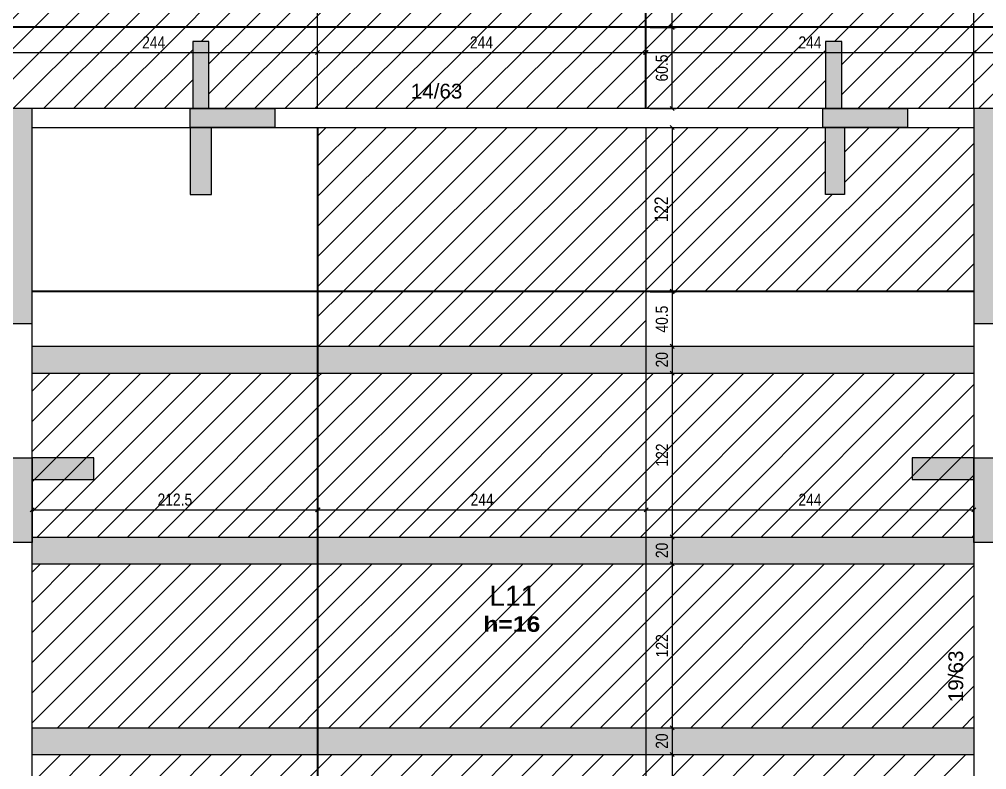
# Model space of a CAD drawing. Extents: x 3022 to 8661, y -614 to 3008.
# Drawn here: x 4758 to 5478, y 714 to 1273 of the extents above; entities that cross this region are included whole.
import ezdxf

# ---------------------------------------------------------------- set-up
doc = ezdxf.new("R2010")
doc.units = 0
doc.header["$PDMODE"] = 34
for name, color, linetype in [('COTA', 241, 'Continuous'), ('MTH-DIM-VIGA', 3, 'Continuous'), ('MTH-FACE-VIGA', 7, 'Continuous'), ('MTH-LINHA-SEÇÃO', 16, 'Continuous'), ('MTH-PILAR-SEGUE', 5, 'Continuous'), ('MTH-SOMBRA21', 150, 'Continuous'), ('MTH-SOMBRA25', 253, 'Continuous'), ('MTH-TIT1-VIGA', 5, 'Continuous'), ('MTH-TXT-NEGRITO', 5, 'Continuous'), ('Painéis', 200, 'Continuous')]:
    doc.layers.add(name, color=color, linetype=linetype)
doc.layers.add('Hachura', color=251, linetype='Continuous', lineweight=9)
doc.styles.add('COTA TECNICA', font='techl___.ttf', dxfattribs={"height": 10})
doc.styles.add('COTA TECNICA-50', font='techl___.ttf', dxfattribs={"height": 9})
doc.styles.add('TQS_ARIAL', font='arial.ttf')
doc.styles.add('TQS_ARIAL_BLACK', font='ariblk.ttf')
doc.dimstyles.new('COTA PAINEL-50', dxfattribs={"dimtxt": 9, "dimasz": 3, "dimexe": 3, "dimexo": 3, "dimgap": 3, "dimtad": 1, "dimdec": 1, "dimzin": 12, "dimdsep": 46, "dimtxsty": 'COTA TECNICA-50', "dimblk1": 'OBLIQUE', "dimblk2": 'OBLIQUE', "dimsah": 1, "dimcen": 0.9, "dimclrd": 4, "dimclre": 4, "dimclrt": 240, "dimadec": 1, "dimazin": 3, "dimtfac": 1, "dimtdec": 1, "dimtmove": 0, "dimatfit": 3, "dimfxl": 1, "dimtolj": 1, "dimtzin": 12, "dimarcsym": 0})
doc.dimstyles.new('PAINEL', dxfattribs={"dimtxt": 10, "dimasz": 3, "dimexe": 3, "dimexo": 3, "dimgap": 3, "dimtad": 1, "dimdec": 1, "dimzin": 12, "dimdsep": 46, "dimtxsty": 'COTA TECNICA', "dimblk1": 'OBLIQUE', "dimblk2": 'OBLIQUE', "dimsah": 1, "dimcen": 0.9, "dimclrd": 4, "dimclre": 4, "dimclrt": 240, "dimadec": 1, "dimazin": 3, "dimtfac": 1, "dimtdec": 1, "dimtmove": 0, "dimatfit": 3, "dimfxl": 1, "dimtolj": 1, "dimtzin": 12, "dimarcsym": 0})

# ---------------------------------------------------------------- blocks, each defined once
blk = doc.blocks.new('_Oblique')
at = {"color": 0, "linetype": 'ByBlock', "lineweight": -2}
blk.add_line((-0.5, -0.5), (0.5, 0.5), dxfattribs=at)
blk = doc.blocks.new('*D156')
at = {"layer": 'COTA', "color": 4, "lineweight": -2, "transparency": 16777216}
for p, q in [((4767.37, 890.17), (4767.37, 910.37)), ((4767.37, 907.37), (4979.87, 907.37)), ((4979.87, 890.17), (4979.87, 910.37))]:
    blk.add_line(p, q, dxfattribs=at)
at = {"layer": 'Defpoints', "color": 0, "transparency": 16777216}
for p in [(4979.87, 907.37), (4767.37, 887.17), (4979.87, 887.17)]:
    blk.add_point(p, dxfattribs=at)
at = {"layer": 'COTA', "color": 4, "lineweight": -2, "transparency": 16777216, "xscale": 3, "yscale": 3, "zscale": 3, "rotation": 180}
blk.add_blockref('_Oblique', (4767.37, 907.37), dxfattribs=at)
at = {"layer": 'COTA', "color": 4, "lineweight": -2, "transparency": 16777216, "xscale": 3, "yscale": 3, "zscale": 3}
blk.add_blockref('_Oblique', (4979.87, 907.37), dxfattribs=at)
at = {"layer": 'COTA', "color": 240, "transparency": 16777216, "insert": (4873.62, 914.97), "char_height": 9, "attachment_point": 5, "style": 'COTA TECNICA-50'}
blk.add_mtext('\\A1;212.5', dxfattribs=at)
blk = doc.blocks.new('*D157')
at = {"layer": 'COTA', "color": 4, "lineweight": -2, "transparency": 16777216}
for p, q in [((4980.37, 890.17), (4980.37, 910.37)), ((4980.37, 907.37), (5224.37, 907.37)), ((5224.37, 890.17), (5224.37, 910.37))]:
    blk.add_line(p, q, dxfattribs=at)
at = {"layer": 'Defpoints', "color": 0, "transparency": 16777216}
for p in [(5224.37, 907.37), (4980.37, 887.17), (5224.37, 887.17)]:
    blk.add_point(p, dxfattribs=at)
at = {"layer": 'COTA', "color": 4, "lineweight": -2, "transparency": 16777216, "xscale": 3, "yscale": 3, "zscale": 3, "rotation": 180}
blk.add_blockref('_Oblique', (4980.37, 907.37), dxfattribs=at)
at = {"layer": 'COTA', "color": 4, "lineweight": -2, "transparency": 16777216, "xscale": 3, "yscale": 3, "zscale": 3}
blk.add_blockref('_Oblique', (5224.37, 907.37), dxfattribs=at)
at = {"layer": 'COTA', "color": 240, "transparency": 16777216, "insert": (5102.37, 914.93), "char_height": 9, "attachment_point": 5, "style": 'COTA TECNICA-50'}
blk.add_mtext('\\A1;244', dxfattribs=at)
blk = doc.blocks.new('*D158')
at = {"layer": 'COTA', "color": 4, "lineweight": -2, "transparency": 16777216}
for p, q in [((5224.37, 890.17), (5224.37, 910.37)), ((5224.37, 907.37), (5468.37, 907.37)), ((5468.37, 890.17), (5468.37, 910.37))]:
    blk.add_line(p, q, dxfattribs=at)
at = {"layer": 'Defpoints', "color": 0, "transparency": 16777216}
for p in [(5468.37, 907.37), (5224.37, 887.17), (5468.37, 887.17)]:
    blk.add_point(p, dxfattribs=at)
at = {"layer": 'COTA', "color": 4, "lineweight": -2, "transparency": 16777216, "xscale": 3, "yscale": 3, "zscale": 3, "rotation": 180}
blk.add_blockref('_Oblique', (5224.37, 907.37), dxfattribs=at)
at = {"layer": 'COTA', "color": 4, "lineweight": -2, "transparency": 16777216, "xscale": 3, "yscale": 3, "zscale": 3}
blk.add_blockref('_Oblique', (5468.37, 907.37), dxfattribs=at)
at = {"layer": 'COTA', "color": 240, "transparency": 16777216, "insert": (5346.37, 914.93), "char_height": 9, "attachment_point": 5, "style": 'COTA TECNICA-50'}
blk.add_mtext('\\A1;244', dxfattribs=at)
blk = doc.blocks.new('*D159')
at = {"layer": 'COTA', "color": 4, "lineweight": -2, "transparency": 16777216}
for p, q in [((5227.37, 1069.67), (5246.74, 1069.67)), ((5243.74, 1069.67), (5243.74, 1029.17)), ((5227.37, 1029.17), (5246.74, 1029.17))]:
    blk.add_line(p, q, dxfattribs=at)
at = {"layer": 'Defpoints', "color": 0, "transparency": 16777216}
for p in [(5224.37, 1069.67), (5224.37, 1029.17), (5243.74, 1029.17)]:
    blk.add_point(p, dxfattribs=at)
at = {"layer": 'COTA', "color": 4, "lineweight": -2, "transparency": 16777216, "xscale": 3, "yscale": 3, "zscale": 3}
for p, rotation in [((5243.74, 1069.67), 90), ((5243.74, 1029.17), 270)]:
    blk.add_blockref('_Oblique', p, dxfattribs=dict(at, rotation=rotation))
at = {"layer": 'COTA', "color": 240, "transparency": 16777216, "insert": (5236.14, 1049.42), "char_height": 9, "attachment_point": 5, "rotation": 90, "style": 'COTA TECNICA-50'}
blk.add_mtext('\\A1;40.5', dxfattribs=at)
blk = doc.blocks.new('*D160')
at = {"layer": 'COTA', "color": 4, "lineweight": -2, "transparency": 16777216}
for p, q in [((5227.37, 1029.17), (5246.74, 1029.17)), ((5243.74, 1029.17), (5243.74, 1009.17)), ((5227.37, 1009.17), (5246.74, 1009.17))]:
    blk.add_line(p, q, dxfattribs=at)
at = {"layer": 'Defpoints', "color": 0, "transparency": 16777216}
for p in [(5224.37, 1029.17), (5224.37, 1009.17), (5243.74, 1009.17)]:
    blk.add_point(p, dxfattribs=at)
at = {"layer": 'COTA', "color": 4, "lineweight": -2, "transparency": 16777216, "xscale": 3, "yscale": 3, "zscale": 3}
for p, rotation in [((5243.74, 1029.17), 90), ((5243.74, 1009.17), 270)]:
    blk.add_blockref('_Oblique', p, dxfattribs=dict(at, rotation=rotation))
at = {"layer": 'COTA', "color": 240, "transparency": 16777216, "insert": (5236.15, 1019.17), "char_height": 9, "attachment_point": 5, "rotation": 90, "style": 'COTA TECNICA-50'}
blk.add_mtext('\\A1;20', dxfattribs=at)
blk = doc.blocks.new('*D161')
at = {"layer": 'COTA', "color": 4, "lineweight": -2, "transparency": 16777216}
for p, q in [((5227.37, 1009.17), (5246.74, 1009.17)), ((5243.74, 1009.17), (5243.74, 887.17)), ((5227.37, 887.17), (5246.74, 887.17))]:
    blk.add_line(p, q, dxfattribs=at)
at = {"layer": 'Defpoints', "color": 0, "transparency": 16777216}
for p in [(5224.37, 1009.17), (5224.37, 887.17), (5243.74, 887.17)]:
    blk.add_point(p, dxfattribs=at)
at = {"layer": 'COTA', "color": 4, "lineweight": -2, "transparency": 16777216, "xscale": 3, "yscale": 3, "zscale": 3}
for p, rotation in [((5243.74, 1009.17), 90), ((5243.74, 887.17), 270)]:
    blk.add_blockref('_Oblique', p, dxfattribs=dict(at, rotation=rotation))
at = {"layer": 'COTA', "color": 240, "transparency": 16777216, "insert": (5236.19, 948.17), "char_height": 9, "attachment_point": 5, "rotation": 90, "style": 'COTA TECNICA-50'}
blk.add_mtext('\\A1;122', dxfattribs=at)
blk = doc.blocks.new('*D162')
at = {"layer": 'COTA', "color": 4, "lineweight": -2, "transparency": 16777216}
for p, q in [((5227.37, 887.17), (5246.74, 887.17)), ((5243.74, 887.17), (5243.74, 867.17)), ((5227.37, 867.17), (5246.74, 867.17))]:
    blk.add_line(p, q, dxfattribs=at)
at = {"layer": 'Defpoints', "color": 0, "transparency": 16777216}
for p in [(5224.37, 887.17), (5224.37, 867.17), (5243.74, 867.17)]:
    blk.add_point(p, dxfattribs=at)
at = {"layer": 'COTA', "color": 4, "lineweight": -2, "transparency": 16777216, "xscale": 3, "yscale": 3, "zscale": 3}
for p, rotation in [((5243.74, 887.17), 90), ((5243.74, 867.17), 270)]:
    blk.add_blockref('_Oblique', p, dxfattribs=dict(at, rotation=rotation))
at = {"layer": 'COTA', "color": 240, "transparency": 16777216, "insert": (5236.15, 877.17), "char_height": 9, "attachment_point": 5, "rotation": 90, "style": 'COTA TECNICA-50'}
blk.add_mtext('\\A1;20', dxfattribs=at)
blk = doc.blocks.new('*D163')
at = {"layer": 'COTA', "color": 4, "lineweight": -2, "transparency": 16777216}
for p, q in [((5227.37, 867.17), (5246.74, 867.17)), ((5243.74, 867.17), (5243.74, 745.17)), ((5227.37, 745.17), (5246.74, 745.17))]:
    blk.add_line(p, q, dxfattribs=at)
at = {"layer": 'Defpoints', "color": 0, "transparency": 16777216}
for p in [(5224.37, 867.17), (5224.37, 745.17), (5243.74, 745.17)]:
    blk.add_point(p, dxfattribs=at)
at = {"layer": 'COTA', "color": 4, "lineweight": -2, "transparency": 16777216, "xscale": 3, "yscale": 3, "zscale": 3}
for p, rotation in [((5243.74, 867.17), 90), ((5243.74, 745.17), 270)]:
    blk.add_blockref('_Oblique', p, dxfattribs=dict(at, rotation=rotation))
at = {"layer": 'COTA', "color": 240, "transparency": 16777216, "insert": (5236.19, 806.17), "char_height": 9, "attachment_point": 5, "rotation": 90, "style": 'COTA TECNICA-50'}
blk.add_mtext('\\A1;122', dxfattribs=at)
blk = doc.blocks.new('*D164')
at = {"layer": 'COTA', "color": 4, "lineweight": -2, "transparency": 16777216}
for p, q in [((5227.37, 745.17), (5246.74, 745.17)), ((5243.74, 745.17), (5243.74, 725.17)), ((5227.37, 725.17), (5246.74, 725.17))]:
    blk.add_line(p, q, dxfattribs=at)
at = {"layer": 'Defpoints', "color": 0, "transparency": 16777216}
for p in [(5224.37, 745.17), (5224.37, 725.17), (5243.74, 725.17)]:
    blk.add_point(p, dxfattribs=at)
at = {"layer": 'COTA', "color": 4, "lineweight": -2, "transparency": 16777216, "xscale": 3, "yscale": 3, "zscale": 3}
for p, rotation in [((5243.74, 745.17), 90), ((5243.74, 725.17), 270)]:
    blk.add_blockref('_Oblique', p, dxfattribs=dict(at, rotation=rotation))
at = {"layer": 'COTA', "color": 240, "transparency": 16777216, "insert": (5236.15, 735.17), "char_height": 9, "attachment_point": 5, "rotation": 90, "style": 'COTA TECNICA-50'}
blk.add_mtext('\\A1;20', dxfattribs=at)
blk = doc.blocks.new('*D165')
at = {"layer": 'COTA', "color": 4, "lineweight": -2, "transparency": 16777216}
for p, q in [((5227.37, 725.17), (5246.74, 725.17)), ((5243.74, 725.17), (5243.74, 603.17)), ((5227.37, 603.17), (5246.74, 603.17))]:
    blk.add_line(p, q, dxfattribs=at)
at = {"layer": 'Defpoints', "color": 0, "transparency": 16777216}
for p in [(5224.37, 725.17), (5224.37, 603.17), (5243.74, 603.17)]:
    blk.add_point(p, dxfattribs=at)
at = {"layer": 'COTA', "color": 4, "lineweight": -2, "transparency": 16777216, "xscale": 3, "yscale": 3, "zscale": 3}
for p, rotation in [((5243.74, 725.17), 90), ((5243.74, 603.17), 270)]:
    blk.add_blockref('_Oblique', p, dxfattribs=dict(at, rotation=rotation))
at = {"layer": 'COTA', "color": 240, "transparency": 16777216, "insert": (5236.19, 664.17), "char_height": 9, "attachment_point": 5, "rotation": 90, "style": 'COTA TECNICA-50'}
blk.add_mtext('\\A1;122', dxfattribs=at)
blk = doc.blocks.new('*D166')
at = {"layer": 'COTA', "color": 4, "lineweight": -2, "transparency": 16777216}
for p, q in [((5227.37, 1192.17), (5246.74, 1192.17)), ((5243.74, 1192.17), (5243.74, 1070.17)), ((5227.37, 1070.17), (5246.74, 1070.17))]:
    blk.add_line(p, q, dxfattribs=at)
at = {"layer": 'Defpoints', "color": 0, "transparency": 16777216}
for p in [(5224.37, 1192.17), (5224.37, 1070.17), (5243.74, 1070.17)]:
    blk.add_point(p, dxfattribs=at)
at = {"layer": 'COTA', "color": 4, "lineweight": -2, "transparency": 16777216, "xscale": 3, "yscale": 3, "zscale": 3}
for p, rotation in [((5243.74, 1192.17), 90), ((5243.74, 1070.17), 270)]:
    blk.add_blockref('_Oblique', p, dxfattribs=dict(at, rotation=rotation))
at = {"layer": 'COTA', "color": 240, "transparency": 16777216, "insert": (5235.68, 1131.17), "char_height": 10, "attachment_point": 5, "rotation": 90, "style": 'COTA TECNICA'}
blk.add_mtext('\\A1;122', dxfattribs=at)
blk = doc.blocks.new('*D181')
at = {"layer": 'COTA', "color": 4, "lineweight": -2, "transparency": 16777216}
for p, q in [((4735.87, 1263.67), (4735.87, 1244.91)), ((4735.87, 1247.91), (4979.87, 1247.91))]:
    blk.add_line(p, q, dxfattribs=at)
at = {"layer": 'Defpoints', "color": 0, "transparency": 16777216}
for p in [(4735.87, 1266.67), (4979.87, 1247.91), (4979.87, 1247.91)]:
    blk.add_point(p, dxfattribs=at)
at = {"layer": 'COTA', "color": 4, "lineweight": -2, "transparency": 16777216, "xscale": 3, "yscale": 3, "zscale": 3, "rotation": 180}
blk.add_blockref('_Oblique', (4735.87, 1247.91), dxfattribs=at)
at = {"layer": 'COTA', "color": 4, "lineweight": -2, "transparency": 16777216, "xscale": 3, "yscale": 3, "zscale": 3}
blk.add_blockref('_Oblique', (4979.87, 1247.91), dxfattribs=at)
at = {"layer": 'COTA', "color": 240, "transparency": 16777216, "insert": (4857.87, 1255.47), "char_height": 9, "attachment_point": 5, "style": 'COTA TECNICA-50'}
blk.add_mtext('\\A1;244', dxfattribs=at)
blk = doc.blocks.new('*D182')
at = {"layer": 'COTA', "color": 4, "lineweight": -2, "transparency": 16777216}
blk.add_line((4979.87, 1247.91), (5223.87, 1247.91), dxfattribs=at)
at = {"layer": 'Defpoints', "color": 0, "transparency": 16777216}
for p in [(4979.87, 1247.91), (5223.87, 1247.91), (5223.87, 1247.91)]:
    blk.add_point(p, dxfattribs=at)
at = {"layer": 'COTA', "color": 4, "lineweight": -2, "transparency": 16777216, "xscale": 3, "yscale": 3, "zscale": 3, "rotation": 180}
blk.add_blockref('_Oblique', (4979.87, 1247.91), dxfattribs=at)
at = {"layer": 'COTA', "color": 4, "lineweight": -2, "transparency": 16777216, "xscale": 3, "yscale": 3, "zscale": 3}
blk.add_blockref('_Oblique', (5223.87, 1247.91), dxfattribs=at)
at = {"layer": 'COTA', "color": 240, "transparency": 16777216, "insert": (5101.87, 1255.47), "char_height": 9, "attachment_point": 5, "style": 'COTA TECNICA-50'}
blk.add_mtext('\\A1;244', dxfattribs=at)
blk = doc.blocks.new('*D183')
at = {"layer": 'COTA', "color": 4, "lineweight": -2, "transparency": 16777216}
blk.add_line((5224.37, 1247.91), (5468.37, 1247.91), dxfattribs=at)
at = {"layer": 'Defpoints', "color": 0, "transparency": 16777216}
for p in [(5224.37, 1247.91), (5468.37, 1247.91), (5468.37, 1247.91)]:
    blk.add_point(p, dxfattribs=at)
at = {"layer": 'COTA', "color": 4, "lineweight": -2, "transparency": 16777216, "xscale": 3, "yscale": 3, "zscale": 3, "rotation": 180}
blk.add_blockref('_Oblique', (5224.37, 1247.91), dxfattribs=at)
at = {"layer": 'COTA', "color": 4, "lineweight": -2, "transparency": 16777216, "xscale": 3, "yscale": 3, "zscale": 3}
blk.add_blockref('_Oblique', (5468.37, 1247.91), dxfattribs=at)
at = {"layer": 'COTA', "color": 240, "transparency": 16777216, "insert": (5346.37, 1255.47), "char_height": 9, "attachment_point": 5, "style": 'COTA TECNICA-50'}
blk.add_mtext('\\A1;244', dxfattribs=at)
blk = doc.blocks.new('*D184')
at = {"layer": 'COTA', "color": 4, "lineweight": -2, "transparency": 16777216}
blk.add_line((5468.37, 1247.91), (5712.37, 1247.91), dxfattribs=at)
at = {"layer": 'Defpoints', "color": 0, "transparency": 16777216}
for p in [(5468.37, 1247.91), (5712.37, 1247.91), (5712.37, 1247.91)]:
    blk.add_point(p, dxfattribs=at)
at = {"layer": 'COTA', "color": 4, "lineweight": -2, "transparency": 16777216, "xscale": 3, "yscale": 3, "zscale": 3, "rotation": 180}
blk.add_blockref('_Oblique', (5468.37, 1247.91), dxfattribs=at)
at = {"layer": 'COTA', "color": 4, "lineweight": -2, "transparency": 16777216, "xscale": 3, "yscale": 3, "zscale": 3}
blk.add_blockref('_Oblique', (5712.37, 1247.91), dxfattribs=at)
at = {"layer": 'COTA', "color": 240, "transparency": 16777216, "insert": (5590.37, 1255.47), "char_height": 9, "attachment_point": 5, "style": 'COTA TECNICA-50'}
blk.add_mtext('\\A1;244', dxfattribs=at)
blk = doc.blocks.new('*D186')
at = {"layer": 'COTA', "color": 4, "lineweight": -2, "transparency": 16777216}
for p, q in [((5227.37, 1266.67), (5246.74, 1266.67)), ((5243.74, 1206.17), (5243.74, 1266.67)), ((5227.37, 1206.17), (5246.74, 1206.17))]:
    blk.add_line(p, q, dxfattribs=at)
at = {"layer": 'Defpoints', "color": 0, "transparency": 16777216}
for p in [(5224.37, 1266.67), (5243.74, 1266.67), (5224.37, 1206.17)]:
    blk.add_point(p, dxfattribs=at)
at = {"layer": 'COTA', "color": 4, "lineweight": -2, "transparency": 16777216, "xscale": 3, "yscale": 3, "zscale": 3}
for p, rotation in [((5243.74, 1266.67), 90), ((5243.74, 1206.17), 270)]:
    blk.add_blockref('_Oblique', p, dxfattribs=dict(at, rotation=rotation))
at = {"layer": 'COTA', "color": 240, "transparency": 16777216, "insert": (5236.14, 1236.42), "char_height": 9, "attachment_point": 5, "rotation": 90, "style": 'COTA TECNICA-50'}
blk.add_mtext('\\A1;60.5', dxfattribs=at)
blk = doc.blocks.new('*D187')
at = {"layer": 'COTA', "color": 4, "lineweight": -2, "transparency": 16777216}
for p, q in [((5227.37, 1332.17), (5246.74, 1332.17)), ((5243.74, 1267.17), (5243.74, 1332.17)), ((5227.37, 1267.17), (5246.74, 1267.17))]:
    blk.add_line(p, q, dxfattribs=at)
at = {"layer": 'Defpoints', "color": 0, "transparency": 16777216}
for p in [(5224.37, 1332.17), (5243.74, 1332.17), (5224.37, 1267.17)]:
    blk.add_point(p, dxfattribs=at)
at = {"layer": 'COTA', "color": 4, "lineweight": -2, "transparency": 16777216, "xscale": 3, "yscale": 3, "zscale": 3}
for p, rotation in [((5243.74, 1332.17), 90), ((5243.74, 1267.17), 270)]:
    blk.add_blockref('_Oblique', p, dxfattribs=dict(at, rotation=rotation))
at = {"layer": 'COTA', "color": 240, "transparency": 16777216, "insert": (5236.14, 1299.67), "char_height": 9, "attachment_point": 5, "rotation": 90, "style": 'COTA TECNICA-50'}
blk.add_mtext('\\A1;65', dxfattribs=at)

msp = doc.modelspace()

# ---------------------------------------------------------------- hatches: boundary and pattern name
h = msp.add_hatch()
h.set_pattern_fill('ANGLE', color=256)
h.set_pattern_definition([(0, (0, 0), (0, 6.985), [5.08, -1.905]), (90, (0, 0), (-6.985, 4e-16), [5.08, -1.905])])
h.paths.add_polyline_path([(4826.65, 880.32), (4826.65, 904.63), (4808.13, 904.63), (4808.13, 880.32)], flags=9)
at = {"layer": 'Hachura', "linetype": 'ByBlock'}
h = msp.add_hatch(dxfattribs=at)
h.set_pattern_fill('ANSI31', color=256, scale=5)
h.paths.add_polyline_path([(4588.87, 1332.17), (4588.87, 1278.67), (4588.87, 1267.17), (4735.87, 1267.17), (4735.87, 1332.17)])
h.paths.add_polyline_path([(4735.87, 1206.17), (4735.87, 1266.67), (4588.87, 1266.67), (4588.87, 1259.67), (4588.87, 1206.17)])
h.paths.add_polyline_path([(4886.98, 1206.17), (4886.98, 1256.17), (4898.98, 1256.17), (4898.98, 1206.17), (4947.98, 1206.17), (4979.87, 1206.17), (4979.87, 1266.67), (4735.87, 1266.67), (4735.87, 1206.17), (4748.37, 1206.17), (4767.37, 1206.17)])
h.paths.add_polyline_path([(4979.87, 1267.17), (4979.87, 1332.17), (4898.98, 1332.17), (4898.98, 1282.17), (4886.98, 1282.17), (4886.98, 1332.17), (4884.98, 1332.17), (4767.37, 1332.17), (4748.37, 1332.17), (4735.87, 1332.17), (4735.87, 1267.17)])
h.paths.add_polyline_path([(4979.87, 1332.17), (4979.87, 1267.17), (5223.87, 1267.17), (5223.87, 1332.17)])
h.paths.add_polyline_path([(5223.87, 1206.17), (5223.87, 1266.67), (4979.87, 1266.67), (4979.87, 1206.17)])
h.paths.add_polyline_path([(5357.97, 1206.17), (5357.97, 1256.17), (5369.97, 1256.17), (5369.97, 1206.17), (5418.97, 1206.17), (5468.37, 1206.17), (5468.37, 1266.67), (5224.37, 1266.67), (5224.37, 1206.17)])
h.paths.add_polyline_path([(5468.37, 1267.17), (5468.37, 1332.17), (5369.97, 1332.17), (5369.97, 1282.17), (5357.97, 1282.17), (5357.97, 1332.17), (5355.97, 1332.17), (5224.37, 1332.17), (5224.37, 1267.17)])
h.paths.add_polyline_path([(5712.37, 1267.17), (5712.37, 1332.17), (5676.88, 1332.17), (5676.88, 1282.17), (5664.88, 1282.17), (5664.88, 1332.17), (5662.88, 1332.17), (5487.37, 1332.17), (5468.37, 1332.17), (5468.37, 1267.17)])
h.paths.add_polyline_path([(5664.88, 1206.17), (5664.88, 1256.17), (5676.88, 1256.17), (5676.88, 1206.17), (5712.37, 1206.17), (5712.37, 1266.67), (5468.37, 1266.67), (5468.37, 1206.17), (5487.37, 1206.17)])
h.paths.add_polyline_path([(5956.37, 1267.17), (5956.37, 1332.17), (5937.37, 1332.17), (5712.37, 1332.17), (5712.37, 1267.17)])
h = msp.add_hatch(dxfattribs=at)
h.set_pattern_fill('ANSI31', color=256, scale=5)
h.paths.add_polyline_path([(5224.37, 1070.17), (5224.37, 1192.17), (5357.97, 1192.17), (5357.97, 1142.17), (5371.97, 1142.17), (5371.97, 1192.17), (5418.97, 1192.17), (5468.37, 1192.17), (5468.37, 1070.17)])
h.paths.add_polyline_path([(4980.37, 1070.17), (4980.37, 1192.17), (5224.37, 1192.17), (5224.37, 1070.17)])
h.paths.add_polyline_path([(5224.37, 1069.67), (5224.37, 1029.17), (4980.37, 1029.17), (4980.37, 1069.67)])
h.paths.add_polyline_path([(4979.87, 1009.17), (4979.87, 887.17), (4767.37, 887.17), (4767.37, 930.11), (4767.37, 1009.17)])
h.paths.add_polyline_path([(5224.37, 1009.17), (5224.37, 887.17), (4980.37, 887.17), (4980.37, 1009.17)])
h.paths.add_polyline_path([(5468.37, 1009.17), (5468.37, 887.17), (5224.37, 887.17), (5224.37, 1009.17)])
h.paths.add_polyline_path([(5422.37, 867.17), (5422.37, 867.11), (5468.37, 867.11), (5468.37, 745.17), (5224.37, 745.17), (5224.37, 867.17)])
h.paths.add_polyline_path([(5224.37, 745.17), (4980.37, 745.17), (4980.37, 867.17), (5224.37, 867.17)])
h.paths.add_polyline_path([(4979.87, 745.17), (4767.37, 745.17), (4767.37, 867.11), (4813.37, 867.11), (4979.87, 867.12)])
h.paths.add_polyline_path([(4884.98, 649.17), (4884.98, 603.17), (4767.37, 603.17), (4767.37, 725.17), (4979.87, 725.17), (4979.87, 603.17), (4900.98, 603.17), (4900.98, 649.17)])
h.paths.add_polyline_path([(5224.37, 725.17), (5224.37, 603.17), (4980.37, 603.17), (4980.37, 725.17)])
h.paths.add_polyline_path([(5468.37, 725.17), (5468.37, 603.17), (5371.97, 603.17), (5371.97, 649.17), (5355.97, 649.17), (5355.97, 603.17), (5224.37, 603.17), (5224.37, 725.17)])
at = {"layer": 'Hachura'}
h = msp.add_hatch(color=256, dxfattribs=at)
h.dxf.hatch_style = 1
h.paths.add_polyline_path([(4980.37, 725.17), (4767.37, 725.17), (4767.37, 745.17), (4980.37, 745.17)])
h.paths.add_polyline_path([(5224.37, 725.17), (4980.37, 725.17), (4980.37, 745.17), (5224.37, 745.17)])
h.paths.add_polyline_path([(5468.37, 725.17), (5224.37, 725.17), (5224.37, 745.17), (5468.37, 745.17)])
h.paths.add_polyline_path([(5468.37, 867.17), (5224.37, 867.17), (5224.37, 887.17), (5468.37, 887.17)])
h.paths.add_polyline_path([(5224.37, 867.17), (4980.37, 867.17), (4980.37, 887.17), (5224.37, 887.17)])
h.paths.add_polyline_path([(4980.37, 867.17), (4767.37, 867.17), (4767.37, 887.17), (4980.37, 887.17)])
h.paths.add_polyline_path([(4980.37, 1009.17), (4767.37, 1009.17), (4767.37, 1029.17), (4980.37, 1029.17)])
h.paths.add_polyline_path([(5224.37, 1009.17), (4980.37, 1009.17), (4980.37, 1029.17), (5224.37, 1029.17)])
h.paths.add_polyline_path([(5468.37, 1009.17), (5224.37, 1009.17), (5224.37, 1029.17), (5468.37, 1029.17)])

# ---------------------------------------------------------------- linework, layer by layer
at = {"layer": 'MTH-FACE-VIGA', "linetype": 'Continuous'}
for p, q in [((5468.37, 1206.17), (4767.37, 1206.17)), ((4767.37, 1192.17), (5468.37, 1192.17)), ((4767.37, 603.17), (4767.37, 1046.17)), ((5468.37, 1046.17), (5468.37, 603.17))]:
    msp.add_line(p, q, dxfattribs=at)
at = {"layer": 'MTH-LINHA-SEÇÃO', "linetype": 'Continuous'}
for points in [[(4886.98, 1256.17), (4886.98, 1206.17), (4898.98, 1206.17), (4898.98, 1256.17), (4886.98, 1256.17)], [(5357.97, 1256.17), (5357.97, 1206.17), (5369.97, 1206.17), (5369.97, 1256.17), (5357.97, 1256.17)], [(4947.98, 1192.17), (4884.98, 1192.17), (4884.98, 1206.17), (4947.98, 1206.17), (4947.98, 1192.17)], [(5418.97, 1192.17), (5355.97, 1192.17), (5355.97, 1206.17), (5418.97, 1206.17), (5418.97, 1192.17)], [(4884.98, 1192.17), (4884.98, 1142.17), (4900.98, 1142.17), (4900.98, 1192.17), (4884.98, 1192.17)], [(5357.97, 1142.17), (5357.97, 1192.17), (5371.97, 1192.17), (5371.97, 1142.17), (5357.97, 1142.17)], [(4748.37, 883.09), (4748.37, 946.09), (4767.37, 946.09), (4767.37, 883.09), (4748.37, 883.09)], [(4813.37, 946.09), (4767.37, 946.09), (4767.37, 930.09), (4813.37, 930.09), (4813.37, 946.09)], [(5468.37, 946.09), (5422.37, 946.09), (5422.37, 930.09), (5468.37, 930.09), (5468.37, 946.09)], [(5468.37, 883.09), (5468.37, 946.09), (5487.37, 946.09), (5487.37, 883.09), (5468.37, 883.09)]]:
    msp.add_lwpolyline(points, dxfattribs=at)
at = {"layer": 'MTH-PILAR-SEGUE', "linetype": 'Continuous'}
for points in [[(4748.37, 1046.17), (4767.37, 1046.17), (4767.37, 1206.17), (4748.37, 1206.17), (4748.37, 1046.17)], [(5468.37, 1046.17), (5487.37, 1046.17), (5487.37, 1206.17), (5468.37, 1206.17), (5468.37, 1046.17)]]:
    msp.add_lwpolyline(points, dxfattribs=at)
at = {"layer": 'MTH-SOMBRA21', "linetype": 'Continuous'}
for points in [[(4886.98, 1256.17), (4886.98, 1206.17), (4898.98, 1206.17)], [(4886.98, 1256.17), (4898.98, 1206.17), (4898.98, 1256.17)], [(4886.98, 1256.17), (4898.98, 1256.17), (4886.98, 1256.17)], [(5357.97, 1256.17), (5357.97, 1206.17), (5369.97, 1206.17)], [(5357.97, 1256.17), (5369.97, 1206.17), (5369.97, 1256.17)], [(5357.97, 1256.17), (5369.97, 1256.17), (5357.97, 1256.17)], [(4947.98, 1192.17), (4884.98, 1192.17), (4884.98, 1206.17)], [(4947.98, 1192.17), (4884.98, 1206.17), (4947.98, 1206.17)], [(4947.98, 1192.17), (4947.98, 1206.17), (4947.98, 1192.17)], [(5418.97, 1192.17), (5355.97, 1192.17), (5355.97, 1206.17)], [(5418.97, 1192.17), (5355.97, 1206.17), (5418.97, 1206.17)], [(5418.97, 1192.17), (5418.97, 1206.17), (5418.97, 1192.17)], [(4884.98, 1192.17), (4884.98, 1142.17), (4900.98, 1142.17)], [(4884.98, 1192.17), (4900.98, 1142.17), (4900.98, 1192.17)], [(4884.98, 1192.17), (4900.98, 1192.17), (4884.98, 1192.17)], [(5357.97, 1142.17), (5357.97, 1192.17), (5371.97, 1192.17)], [(5357.97, 1142.17), (5371.97, 1192.17), (5371.97, 1142.17)], [(5357.97, 1142.17), (5371.97, 1142.17), (5357.97, 1142.17)], [(4748.37, 883.09), (4748.37, 946.09), (4767.37, 946.09)], [(4748.37, 883.09), (4767.37, 946.09), (4767.37, 883.09)], [(4813.37, 946.09), (4767.37, 946.09), (4767.37, 930.09)], [(4813.37, 946.09), (4767.37, 930.09), (4813.37, 930.09)], [(4813.37, 946.09), (4813.37, 930.09), (4813.37, 946.09)], [(5468.37, 946.09), (5422.37, 946.09), (5422.37, 930.09)], [(5468.37, 946.09), (5422.37, 930.09), (5468.37, 930.09)], [(5468.37, 946.09), (5468.37, 930.09), (5468.37, 946.09)], [(5468.37, 883.09), (5468.37, 946.09), (5487.37, 946.09)], [(5468.37, 883.09), (5487.37, 946.09), (5487.37, 883.09)], [(4748.37, 883.09), (4767.37, 883.09), (4748.37, 883.09)], [(5468.37, 883.09), (5487.37, 883.09), (5468.37, 883.09)]]:
    msp.add_solid(points, dxfattribs=at)
at = {"layer": 'MTH-SOMBRA25', "linetype": 'Continuous'}
for points in [[(4748.37, 1046.17), (4767.37, 1046.17), (4767.37, 1206.17)], [(4748.37, 1046.17), (4767.37, 1206.17), (4748.37, 1206.17)], [(5468.37, 1046.17), (5487.37, 1046.17), (5487.37, 1206.17)], [(5468.37, 1046.17), (5487.37, 1206.17), (5468.37, 1206.17)], [(5468.37, 1046.17), (5468.37, 1206.17), (5468.37, 1046.17)]]:
    msp.add_solid(points, dxfattribs=at)
at = {"layer": 'Painéis'}
for p, q in [((4979.87, 1206.17), (4979.87, 1332.17)), ((5223.87, 1206.17), (5223.87, 1332.17)), ((5224.37, 1206.17), (5224.37, 1332.17)), ((5468.37, 1206.17), (5468.37, 1332.17)), ((5956.37, 1267.17), (4588.87, 1267.17)), ((5956.37, 1266.67), (4588.87, 1266.67)), ((4979.87, 603.17), (4979.87, 1192.17)), ((4980.37, 603.17), (4980.37, 1192.17)), ((5224.37, 603.17), (5224.37, 1192.17)), ((5468.37, 1070.17), (4767.37, 1070.17)), ((5468.37, 1069.67), (4767.37, 1069.67)), ((4767.37, 1029.17), (5468.37, 1029.17)), ((4767.37, 1009.17), (5468.37, 1009.17)), ((4767.37, 887.17), (5468.37, 887.17)), ((4767.37, 867.17), (5468.37, 867.17)), ((4767.37, 745.17), (5468.37, 745.17)), ((4767.37, 725.17), (5468.37, 725.17))]:
    msp.add_line(p, q, dxfattribs=at)

# ---------------------------------------------------------------- texts
at = {"layer": 'MTH-DIM-VIGA', "linetype": 'Continuous', "style": 'TQS_ARIAL'}
msp.add_text('14/63', height=11, dxfattribs=at).set_placement((5049.21, 1213.67))
msp.add_text('19/63', height=11, rotation=90, dxfattribs=at).set_placement((5460.37, 764.17))
at = {"layer": 'MTH-TIT1-VIGA', "linetype": 'Continuous', "style": 'TQS_ARIAL'}
msp.add_text('L11', height=15, dxfattribs=at).set_placement((5107.75, 835.94))
at = {"layer": 'MTH-TXT-NEGRITO', "color": 3, "linetype": 'Continuous', "style": 'TQS_ARIAL_BLACK'}
msp.add_text('h=16', height=11.5, dxfattribs=at).set_placement((5103.21, 816.55))

# ---------------------------------------------------------------- dimensions: what is measured, and where the dimension line sits
at = {"layer": 'COTA'}
for base, p1, p2, angle, dimstyle, picture, middle in [((5243.74, 1332.17), (5224.37, 1267.17), (5224.37, 1332.17), 90, 'COTA PAINEL-50', '*D187', (5236.14, 1299.67)), ((5243.74, 1266.67), (5224.37, 1206.17), (5224.37, 1266.67), 90, 'COTA PAINEL-50', '*D186', (5236.14, 1236.42)), ((5243.74, 1070.17), (5224.37, 1192.17), (5224.37, 1070.17), 270, 'PAINEL', '*D166', (5235.68, 1131.17)), ((5243.74, 1029.17), (5224.37, 1069.67), (5224.37, 1029.17), 270, 'COTA PAINEL-50', '*D159', (5236.14, 1049.42))]:
    dim = msp.add_linear_dim(base=base, p1=p1, p2=p2, angle=angle, dimstyle=dimstyle, dxfattribs=at)
    dim.commit()
    dim.dimension.update_dxf_attribs({"geometry": picture, "text_midpoint": middle})
for base, p1, p2, picture, middle in [((4979.87, 1247.91), (4735.87, 1266.67), (4979.87, 1247.91), '*D181', (4857.87, 1255.47)), ((5223.87, 1247.91), (4979.87, 1247.91), (5223.87, 1247.91), '*D182', (5101.87, 1255.47)), ((5712.37, 1247.91), (5468.37, 1247.91), (5712.37, 1247.91), '*D184', (5590.37, 1255.47)), ((5468.37, 907.37), (5224.37, 887.17), (5468.37, 887.17), '*D158', (5346.37, 914.93))]:
    dim = msp.add_linear_dim(base=base, p1=p1, p2=p2, dimstyle='COTA PAINEL-50', override={"dimtmove": 1}, dxfattribs=at)
    dim.commit()
    dim.dimension.update_dxf_attribs({"geometry": picture, "text_midpoint": middle})
for base, p1, p2, picture, middle in [((5468.37, 1247.91), (5224.37, 1247.91), (5468.37, 1247.91), '*D183', (5346.37, 1255.47)), ((4979.87, 907.37), (4767.37, 887.17), (4979.87, 887.17), '*D156', (4873.62, 914.97)), ((5224.37, 907.37), (4980.37, 887.17), (5224.37, 887.17), '*D157', (5102.37, 914.93))]:
    dim = msp.add_linear_dim(base=base, p1=p1, p2=p2, dimstyle='COTA PAINEL-50', dxfattribs=at)
    dim.commit()
    dim.dimension.update_dxf_attribs({"geometry": picture, "text_midpoint": middle})
for base, p1, p2, picture, middle in [((5243.74, 1009.17), (5224.37, 1029.17), (5224.37, 1009.17), '*D160', (5236.15, 1019.17)), ((5243.74, 887.17), (5224.37, 1009.17), (5224.37, 887.17), '*D161', (5236.19, 948.17)), ((5243.74, 867.17), (5224.37, 887.17), (5224.37, 867.17), '*D162', (5236.15, 877.17)), ((5243.74, 745.17), (5224.37, 867.17), (5224.37, 745.17), '*D163', (5236.19, 806.17)), ((5243.74, 725.17), (5224.37, 745.17), (5224.37, 725.17), '*D164', (5236.15, 735.17)), ((5243.74, 603.17), (5224.37, 725.17), (5224.37, 603.17), '*D165', (5236.19, 664.17))]:
    dim = msp.add_linear_dim(base=base, p1=p1, p2=p2, angle=270, dimstyle='COTA PAINEL-50', override={"dimtmove": 1}, dxfattribs=at)
    dim.commit()
    dim.dimension.update_dxf_attribs({"geometry": picture, "text_midpoint": middle})

doc.saveas('drawing.dxf')
